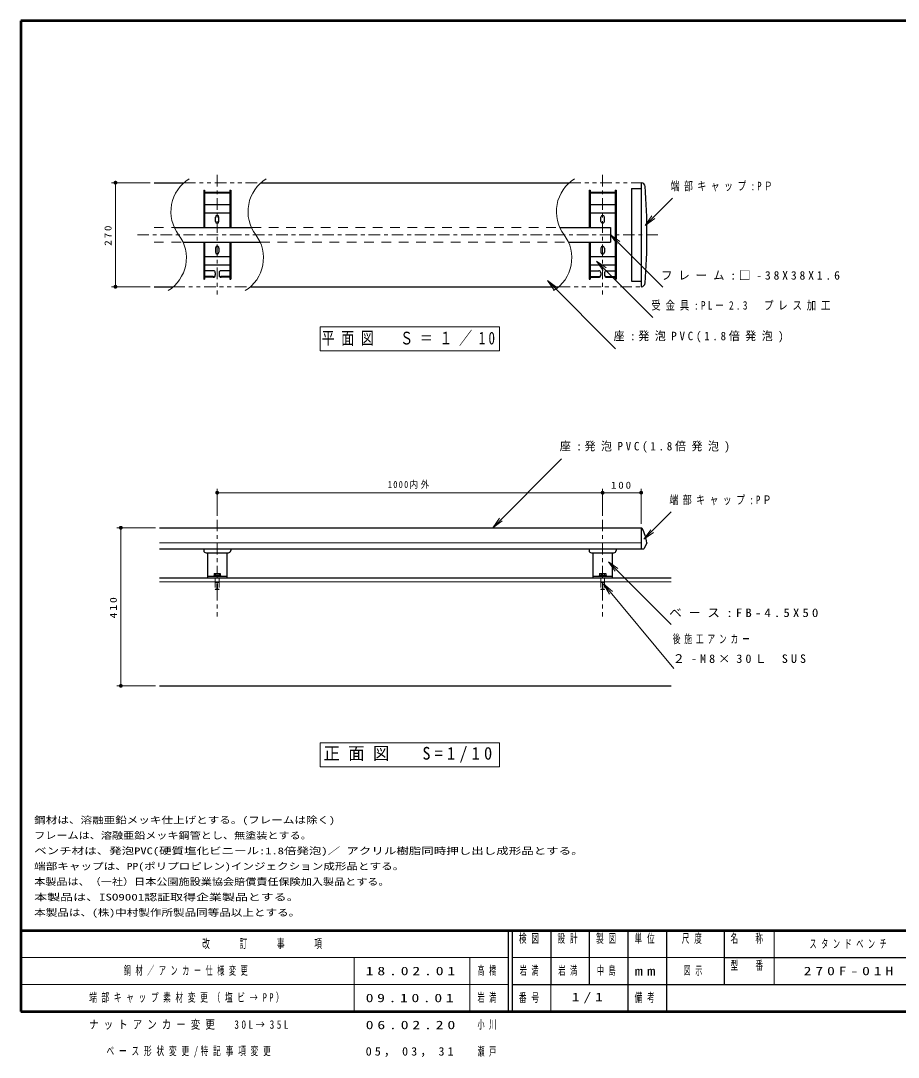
# Model space of a CAD drawing. Units: millimetres on the paper, scale 1:10. Extents: x -365 to 12, y -38 to 257.
# Drawn here: x -365 to -137.3, y -11.9 to 257 of the extents above; entities that cross this region are included whole.
import ezdxf
from ezdxf.enums import TextEntityAlignment as Align

# ---------------------------------------------------------------- set-up
doc = ezdxf.new("R2010")
doc.units = ezdxf.units.MM
for name, pattern in [('USER1', [4.5, 2.5, -2]), ('USER2', [6, 3, -1, 1, -1]), ('USER3', [8, 3, -1, 1, -1, 1, -1])]:
    doc.linetypes.add(name, pattern=pattern)
doc.layers.add('LY_1', color=7, linetype='Continuous', lineweight=25)
doc.layers.add('LY_2', color=7, linetype='Continuous', lineweight=13)
doc.styles.add('ＭＳ ゴシック', font='')
doc.styles.get('ＭＳ ゴシック').set_extended_font_data('MS Gothic')

# ---------------------------------------------------------------- blocks, each defined once
blk = doc.blocks.new('open_arrow')
at = {"color": 0, "linetype": 'Continuous', "lineweight": -2}
blk.add_lwpolyline([(7.5, 1.25), (0, 0), (7.5, -1.25)], dxfattribs=at)
blk = doc.blocks.new('filled_dot')
at = {"color": 0, "linetype": 'Continuous', "lineweight": -2, "const_width": 1.25}
blk.add_lwpolyline([(-0.625, 0, 1), (0.625, 0, 1)], format="xyb", close=True, dxfattribs=at)

msp = doc.modelspace()

# ---------------------------------------------------------------- linework, layer by layer
at = {"layer": 'LY_1', "linetype": 'USER2', "lineweight": 13}
for p, q in [((-314.032, 216.987), (-314.032, 185.987)), ((-214.032, 216.987), (-214.032, 185.987)), ((-334.74, 201.487), (-199.414, 201.487)), ((-314.032, 127.579), (-314.032, 102.479)), ((-214.032, 127.579), (-214.032, 102.479))]:
    msp.add_line(p, q, dxfattribs=at)
at = {"layer": 'LY_1', "lineweight": 13}
for p, q in [((-331.417, 214.987), (-341.417, 214.987)), ((-340.417, 187.987), (-340.417, 214.987)), ((-202.999, 203.911), (-195.928, 210.982)), ((-212.032, 201.487), (-198.443, 187.898)), ((-215.623, 194.674), (-200.995, 180.045)), ((-228.357, 189.613), (-210.68, 171.935)), ((-331.417, 187.987), (-341.417, 187.987)), ((-240.782, 177.637), (-287.282, 177.637)), ((-287.282, 177.637), (-287.282, 171.337)), ((-240.782, 171.337), (-240.782, 177.637)), ((-287.282, 171.337), (-240.782, 171.337)), ((-242.547, 125.479), (-224.676, 143.35)), ((-314.032, 128.579), (-314.032, 135.579)), ((-314.032, 134.579), (-214.032, 134.579)), ((-214.032, 128.579), (-214.032, 135.579)), ((-214.032, 134.579), (-204.032, 134.579)), ((-204.032, 126.479), (-204.032, 135.579)), ((-203.323, 122.499), (-196.252, 129.57)), ((-330.032, 125.479), (-340.032, 125.479)), ((-339.032, 84.479), (-339.032, 125.479)), ((-329.032, 121.536), (-204.032, 121.536)), ((-212.52, 116.656), (-196.252, 100.388)), ((-329.032, 111.479), (-196.27, 111.479)), ((-213.782, 110.918), (-195.539, 89.007)), ((-330.032, 84.479), (-340.032, 84.479)), ((-240.782, 69.729), (-287.282, 69.729)), ((-287.282, 69.729), (-287.282, 63.429)), ((-240.782, 63.429), (-240.782, 69.729)), ((-287.282, 63.429), (-240.782, 63.429))]:
    msp.add_line(p, q, dxfattribs=at)
at = {"layer": 'LY_1'}
for p, q in [((-330.417, 214.987), (-322.646, 214.987)), ((-317.532, 213.037), (-317.302, 213.037)), ((-317.532, 213.037), (-317.532, 203.387)), ((-317.302, 213.037), (-317.302, 203.387)), ((-317.302, 212.51), (-310.762, 212.51)), ((-310.762, 213.037), (-310.532, 213.037)), ((-310.762, 213.037), (-310.762, 203.387)), ((-310.532, 213.037), (-310.532, 203.387)), ((-302.646, 214.987), (-222.646, 214.987)), ((-217.532, 213.037), (-217.302, 213.037)), ((-217.532, 213.037), (-217.532, 203.387)), ((-217.302, 213.037), (-217.302, 203.387)), ((-217.302, 212.51), (-210.762, 212.51)), ((-210.762, 213.037), (-210.532, 213.037)), ((-210.762, 213.037), (-210.762, 189.937)), ((-210.532, 213.037), (-210.532, 189.937)), ((-206.532, 213.487), (-206.532, 189.487)), ((-206.532, 213.487), (-204.032, 213.487)), ((-204.032, 214.987), (-204.032, 187.987)), ((-317.302, 212.347), (-310.762, 212.347)), ((-217.302, 212.347), (-210.762, 212.347)), ((-317.302, 209.306), (-310.762, 209.306)), ((-317.302, 207.164), (-310.762, 207.164)), ((-217.302, 209.306), (-210.762, 209.306)), ((-217.302, 207.164), (-210.762, 207.164)), ((-314.482, 204.937), (-314.482, 206.037)), ((-313.582, 204.937), (-313.582, 206.037)), ((-214.482, 204.937), (-214.482, 206.037)), ((-213.582, 204.937), (-213.582, 206.037)), ((-325.153, 203.387), (-305.153, 203.387)), ((-322.911, 199.587), (-302.911, 199.587)), ((-317.532, 199.587), (-317.532, 189.937)), ((-317.302, 199.587), (-317.302, 189.937)), ((-310.762, 199.587), (-310.762, 189.937)), ((-310.532, 199.587), (-310.532, 189.937)), ((-217.532, 199.587), (-217.532, 189.937)), ((-217.302, 199.587), (-217.302, 189.937)), ((-314.482, 198.037), (-314.482, 196.937)), ((-313.582, 198.037), (-313.582, 196.937)), ((-214.482, 198.037), (-214.482, 196.937)), ((-213.582, 198.037), (-213.582, 196.937)), ((-317.302, 195.809), (-310.762, 195.809)), ((-317.302, 193.667), (-310.762, 193.667)), ((-217.302, 195.809), (-210.762, 195.809)), ((-217.302, 193.667), (-210.762, 193.667)), ((-315.032, 192.147), (-317.302, 192.147)), ((-314.532, 191.647), (-314.532, 190.964)), ((-313.532, 191.647), (-313.532, 190.964)), ((-310.762, 192.147), (-313.032, 192.147)), ((-217.302, 192.147), (-215.032, 192.147)), ((-214.532, 191.647), (-214.532, 190.964)), ((-213.532, 191.647), (-213.532, 190.964)), ((-213.032, 192.147), (-210.762, 192.147)), ((-317.532, 189.937), (-317.302, 189.937)), ((-315.032, 190.627), (-317.302, 190.627)), ((-315.032, 190.464), (-317.302, 190.464)), ((-310.762, 190.627), (-313.032, 190.627)), ((-310.762, 190.464), (-313.032, 190.464)), ((-310.762, 189.937), (-310.532, 189.937)), ((-217.532, 189.937), (-217.302, 189.937)), ((-217.302, 190.627), (-215.032, 190.627)), ((-217.302, 190.464), (-215.032, 190.464)), ((-213.032, 190.627), (-210.762, 190.627)), ((-213.032, 190.464), (-210.762, 190.464)), ((-210.762, 189.937), (-210.532, 189.937)), ((-206.532, 189.487), (-204.032, 189.487)), ((-330.417, 187.987), (-325.417, 187.987)), ((-305.417, 187.987), (-225.417, 187.987)), ((-329.032, 125.479), (-204.032, 125.479)), ((-204.032, 125.479), (-204.032, 119.979)), ((-203.951, 125.379), (-204.032, 125.379)), ((-202.532, 121.579), (-203.276, 120.089)), ((-329.032, 119.979), (-204.032, 119.979)), ((-317.532, 119.979), (-317.532, 119.578)), ((-316.932, 118.978), (-311.132, 118.978)), ((-316.532, 118.979), (-316.532, 112.479)), ((-316.532, 118.979), (-311.532, 118.979)), ((-311.532, 118.979), (-311.532, 112.479)), ((-310.532, 119.979), (-310.532, 119.578)), ((-217.532, 119.979), (-217.532, 119.578)), ((-216.932, 118.978), (-211.132, 118.978)), ((-216.532, 118.979), (-216.532, 112.479)), ((-216.532, 118.979), (-211.532, 118.979)), ((-211.532, 118.979), (-211.532, 112.479)), ((-210.532, 119.979), (-210.532, 119.578)), ((-204.032, 119.979), (-203.455, 119.979)), ((-316.532, 112.929), (-311.532, 112.929)), ((-314.932, 113.089), (-313.132, 113.089)), ((-314.932, 113.089), (-314.932, 112.929)), ((-314.822, 113.639), (-313.242, 113.639)), ((-314.822, 113.639), (-314.822, 113.089)), ((-314.427, 113.639), (-314.427, 113.089)), ((-313.637, 113.639), (-313.637, 113.089)), ((-313.242, 113.639), (-313.242, 113.089)), ((-313.132, 113.089), (-313.132, 112.929)), ((-216.532, 112.929), (-211.532, 112.929)), ((-214.932, 113.089), (-213.132, 113.089)), ((-214.932, 113.089), (-214.932, 112.929)), ((-214.822, 113.639), (-213.242, 113.639)), ((-214.822, 113.639), (-214.822, 113.089)), ((-214.427, 113.639), (-214.427, 113.089)), ((-213.637, 113.639), (-213.637, 113.089)), ((-213.242, 113.639), (-213.242, 113.089)), ((-213.132, 113.089), (-213.132, 112.929)), ((-329.032, 112.479), (-196.27, 112.479)), ((-329.032, 84.479), (-196.27, 84.479))]:
    msp.add_line(p, q, dxfattribs=at)
at = {"layer": 'LY_1', "linetype": 'USER3', "lineweight": 13}
for p, q in [((-322.646, 214.987), (-302.646, 214.987)), ((-222.646, 214.987), (-204.032, 214.987)), ((-325.417, 187.987), (-305.417, 187.987)), ((-225.417, 187.987), (-204.032, 187.987)), ((-314.364, 111.279), (-313.699, 111.279)), ((-214.364, 111.279), (-213.699, 111.279))]:
    msp.add_line(p, q, dxfattribs=at)
at = {"layer": 'LY_1', "linetype": 'USER1', "lineweight": 13}
for p, q in [((-330.417, 203.387), (-325.153, 203.387)), ((-305.153, 203.387), (-225.153, 203.387)), ((-330.417, 199.587), (-322.911, 199.587)), ((-302.911, 199.587), (-222.911, 199.587))]:
    msp.add_line(p, q, dxfattribs=at)
at = {"layer": 'LY_1', "color": 4}
for p, q in [((-225.153, 203.387), (-212.032, 203.387)), ((-212.032, 203.387), (-212.032, 199.587)), ((-222.911, 199.587), (-212.032, 199.587))]:
    msp.add_line(p, q, dxfattribs=at)
at = {"layer": 'LY_1', "color": 2, "linetype": 'USER1', "lineweight": 13}
for p, q in [((-314.532, 112.479), (-314.532, 109.529)), ((-314.532, 112.479), (-313.532, 112.479)), ((-314.082, 110.979), (-313.982, 110.979)), ((-314.082, 110.979), (-314.082, 109.479)), ((-313.982, 110.979), (-313.982, 109.479)), ((-313.532, 112.479), (-313.532, 109.529)), ((-214.532, 112.479), (-214.532, 109.529)), ((-214.532, 112.479), (-213.532, 112.479)), ((-214.082, 110.979), (-213.982, 110.979)), ((-214.082, 110.979), (-214.082, 109.479)), ((-213.982, 110.979), (-213.982, 109.479)), ((-213.532, 112.479), (-213.532, 109.529)), ((-314.532, 109.529), (-314.082, 109.529)), ((-314.482, 109.479), (-314.532, 109.529)), ((-314.482, 109.479), (-314.082, 109.479)), ((-313.532, 109.529), (-313.982, 109.529)), ((-313.582, 109.479), (-313.982, 109.479)), ((-313.582, 109.479), (-313.532, 109.529)), ((-214.532, 109.529), (-214.082, 109.529)), ((-214.482, 109.479), (-214.532, 109.529)), ((-214.482, 109.479), (-214.082, 109.479)), ((-213.532, 109.529), (-213.982, 109.529)), ((-213.582, 109.479), (-213.982, 109.479)), ((-213.582, 109.479), (-213.532, 109.529))]:
    msp.add_line(p, q, dxfattribs=at)
at = {"layer": 'LY_1', "lineweight": 13}
for centre, start, end in [((-316.032, 207.487), 121.78832, 216.86986), ((-296.032, 207.487), 121.78832, 216.86986), ((-216.032, 207.487), 121.78832, 216.86986), ((-332.032, 195.487), 301.78831, 36.86991), ((-312.032, 195.487), 301.78831, 36.86991), ((-232.032, 195.487), 301.78831, 36.86991)]:
    msp.add_arc(centre, 10, start, end, dxfattribs=at)
at = {"layer": 'LY_1'}
for centre, radius, start, end in [((-204.032, 213.987), 1, 0, 90), ((-360.032, 201.487), 157.5, 355.41878, 4.58122), ((-314.032, 206.037), 0.45, 0, 180), ((-314.032, 204.937), 0.45, 180, 0), ((-214.032, 206.037), 0.45, 0, 180), ((-214.032, 204.937), 0.45, 180, 0.00001), ((-314.032, 198.037), 0.45, 359.99999, 180), ((-314.032, 196.937), 0.45, 180, 0), ((-214.032, 198.037), 0.45, 0, 180), ((-214.032, 196.937), 0.45, 180, 0.00001), ((-315.032, 191.647), 0.5, 0, 90), ((-315.032, 191.127), 0.5, 270, 0), ((-315.032, 190.964), 0.5, 270, 0), ((-313.032, 191.647), 0.5, 90, 180), ((-313.032, 191.127), 0.5, 180.00001, 270), ((-313.032, 190.964), 0.5, 180.00001, 270), ((-215.032, 191.647), 0.5, 0, 90), ((-215.032, 191.127), 0.5, 270, 0), ((-215.032, 190.964), 0.5, 270, 0), ((-213.032, 191.647), 0.5, 90, 180), ((-213.032, 191.127), 0.5, 180.00001, 270), ((-213.032, 190.964), 0.5, 180.00001, 270), ((-204.032, 188.987), 1, 270, 0), ((-203.951, 125.179), 0.2, 27.94346, 90), ((-214.376, 119.649), 12, 9.25276, 27.94346), ((-316.932, 119.578), 0.6, 179.99999, 270), ((-311.132, 119.578), 0.6, 270, 0), ((-216.932, 119.578), 0.6, 179.99999, 270), ((-211.132, 119.578), 0.6, 270, 0), ((-203.455, 120.179), 0.2, 270, 333.43521)]:
    msp.add_arc(centre, radius, start, end, dxfattribs=at)
at = {"layer": 'LY_2', "lineweight": 50}
for p, q in [((0, 257), (-365, 257)), ((-365, 257), (-365, 0)), ((-365, 21), (0, 21)), ((-365, 0), (0, 0))]:
    msp.add_line(p, q, dxfattribs=at)
at = {"layer": 'LY_2', "lineweight": 25}
for p, q in [((-238.5, 21), (-238.5, 0)), ((-237.5, 21), (-237.5, 0)), ((-227.5, 21), (-227.5, 7)), ((-217.5, 21), (-217.5, 7)), ((-207.5, 21), (-207.5, 0)), ((-197.5, 21), (-197.5, 7)), ((-182.5, 21), (-182.5, 7)), ((-182.5, 14), (-70, 14)), ((-237.5, 7), (0, 7)), ((-197.5, 7), (-197.5, 0))]:
    msp.add_line(p, q, dxfattribs=at)
at = {"layer": 'LY_2'}
for p, q in [((-169.5, 21), (-169.5, 7)), ((-365, 14), (-238.5, 14)), ((-278.5, 14), (-278.5, 0)), ((-248.5, 14), (-248.5, 0)), ((-237.5, 14), (-182.5, 14)), ((-365, 7), (-238.5, 7)), ((-227.5, 7), (-227.5, 0))]:
    msp.add_line(p, q, dxfattribs=at)

# ---------------------------------------------------------------- block references
at = {"layer": 'LY_1', "lineweight": 13, "xscale": 0.4, "yscale": 0.4}
for name, p, rotation in [('filled_dot', (-340.417, 214.987), 270), ('open_arrow', (-202.999, 203.911), 45), ('open_arrow', (-212.032, 201.487), 315), ('open_arrow', (-215.623, 194.674), 315), ('filled_dot', (-340.417, 187.987), 90), ('open_arrow', (-228.357, 189.613), 315), ('filled_dot', (-204.032, 134.579), 180), ('open_arrow', (-242.547, 125.479), 45), ('filled_dot', (-339.032, 125.479), 270), ('open_arrow', (-203.323, 122.499), 45), ('open_arrow', (-212.52, 116.656), 315), ('open_arrow', (-213.782, 110.918), 309.8), ('filled_dot', (-339.032, 84.479), 90)]:
    msp.add_blockref(name, p, dxfattribs=dict(at, rotation=rotation))
for p in [(-314.032, 134.579), (-214.032, 134.579)]:
    msp.add_blockref('filled_dot', p, dxfattribs=at)

# ---------------------------------------------------------------- texts
at = {"layer": 'LY_1', "style": 'ＭＳ ゴシック'}
for s, width, p in [('鋼材は、溶融亜鉛メッキ仕上げとする。(フレームは除く)', 1.25, (-361.502, 48.257)), ('フレームは、溶融亜鉛メッキ鋼管とし、無塗装とする。', 1.2, (-361.502, 44.257)), ('ベンチ材は、発泡PVC(硬質塩化ビニール:1.8倍発泡)／ アクリル樹脂同時押し出し成形品とする。', 1.35, (-361.502, 40.257)), ('端部キャップは、PP(ポリプロピレン)インジェクション成形品とする。', 1.25, (-361.502, 36.257)), ('本製品は、（一社）日本公園施設業協会賠償責任保険加入製品とする。', 1.2, (-361.502, 32.257)), ('本製品は、ISO9001認証取得企業製品とする。', 1.4, (-361.502, 28.257)), ('本製品は、(株)中村製作所製品同等品以上とする。', 1.25, (-361.502, 24.257))]:
    msp.add_text(s, height=1.76, dxfattribs=dict(at, width=width)).set_placement(p, align=Align.BOTTOM_LEFT)
for s, insert, char_height, attachment_point in [('\\T1.5;\\W0.75;端部キャップ:PＰ', (-196.382, 213.982), 2.199, 4), ('\\T1.5;フレーム:□-38X38X1.6', (-198.905, 190.898), 2.199, 4), ('\\T1.5;\\W0.8;受金具:PL－2.3\u3000プレス加工', (-201.406, 183.045), 2.199, 4), ('\\T1.51;\\W0.75;平面図\u3000Ｓ＝１／10', (-264.032, 174.487), 3.299, 5), ('\\T1.5;\\W0.95;座:発泡PVC(1.8倍発泡)', (-211.171, 174.935), 2.199, 4), ('\\T1.5;\\W0.95;座:発泡PVC(1.8倍発泡)', (-225.134, 146.35), 2.199, 4), ('\\T1.33;\\W0.85;1000内外', (-264.032, 135.579), 1.833, 8), ('\\T1.33;\\W1.15;100', (-209.032, 135.579), 1.833, 8), ('\\T1.5;\\W0.75;端部キャップ:PＰ', (-196.703, 132.57), 2.199, 4), ('\\T1.5;\\W1.1;ベ－ス:FB-4.5X50', (-196.778, 103.388), 2.199, 4), ('\\T1.5;\\W0.65;後施工アンカー', (-195.842, 96.507), 2.199, 4), ('\\T1.5;\\W1.05;２-M8×30Ｌ\\~SUS', (-195.842, 91.507), 2.199, 4), ('\\T1.5;\\W0.95;正面図\u3000S=1/10', (-264.032, 66.579), 3.299, 5), ('\\T1.64;\\W0.6;スタンドベンチ', (-149.75, 17.5), 2.199, 5), ('\\T1.64;\\W0.6;鋼材／アンカー仕様変更', (-338.25, 10.5), 2.199, 4), ('\\T1.5;\\W1.35;18.02.01', (-275.5, 10.5), 2.199, 4), ('\\T1.64;\\W0.6;高橋', (-246.5, 10.5), 2.199, 4), ('\\T1.64;\\W0.6;岩満', (-232.5, 10.5), 2.199, 5), ('\\T1.64;\\W0.6;岩満', (-222.5, 10.5), 2.199, 5), ('\\T1.64;\\W0.6;中島', (-212.5, 10.5), 2.199, 5), ('\\T1.64;\\W0.6;図示', (-190, 10.5), 2.199, 5), ('\\T1.5;\\W1.35;270F-01H', (-149.75, 10.5), 2.199, 5), ('\\T1.6;\\W0.65;端部キャップ素材変更（塩ビ→PP）', (-347.25, 3.5), 2.199, 4), ('\\T1.47;\\W1.35;09.10.01', (-275.5, 3.5), 2.199, 4), ('\\T1.64;\\W0.6;岩満', (-246.5, 3.5), 2.199, 4), ('\\T1.5;\\W1.35;1/1', (-217.5, 3.5), 2.199, 5), ('\\T1.53;\\W0.8;ナットアンカー変更\u300030L→35L', (-347.25, -3.5), 2.199, 4), ('\\T1.5;\\W1.35;06.02.20', (-275.5, -3.5), 2.199, 4), ('\\T1.64;\\W0.6;小川', (-246.5, -3.5), 2.199, 4), ('\\T1.62;\\W0.65;ベース形状変更/特記事項変更', (-342.75, -10.5), 2.199, 4), ('\\T1.5;\\W1.05;05，03，31', (-275.5, -10.5), 2.199, 4), ('\\T1.64;\\W0.6;瀬戸', (-246.5, -10.5), 2.199, 4)]:
    msp.add_mtext(s, dxfattribs=dict(at, insert=insert, char_height=char_height, attachment_point=attachment_point))
at = {"layer": 'LY_1', "char_height": 1.833, "attachment_point": 8, "rotation": 90, "style": 'ＭＳ ゴシック'}
for s, insert in [('\\T1.33;\\W1.15;270', (-341.417, 201.487)), ('\\T1.33;\\W1.2;410', (-340.032, 104.979))]:
    msp.add_mtext(s, dxfattribs=dict(at, insert=insert))
at = {"layer": 'LY_2', "color": 4, "char_height": 2.346, "style": 'ＭＳ ゴシック'}
for s, insert, attachment_point in [('\\T1.64;\\W0.6;改\u3000\u3000訂\u3000\u3000事\u3000\u3000項', (-301.75, 17.5), 5), ('\\T1.64;\\W0.6;検図', (-232.5, 20.167), 2), ('\\T1.64;\\W0.6;設計', (-222.5, 20.167), 2), ('\\T1.64;\\W0.6;製図', (-212.5, 20.167), 2), ('\\T1.64;\\W0.6;単位', (-202.5, 20.167), 2), ('\\T1.64;\\W0.6;尺度', (-190.25, 20.167), 2), ('\\T1.64;\\W0.6;名\u3000称', (-176, 20.167), 2), ('\\T1.64;\\W0.6;型\u3000番', (-176, 13.167), 2), ('\\T1.5;\\W1.35;mm', (-202.5, 10.5), 5), ('\\T1.64;\\W0.6;番号', (-232.5, 3.5), 5), ('\\T1.64;\\W0.6;備考', (-202.5, 3.5), 5)]:
    msp.add_mtext(s, dxfattribs=dict(at, insert=insert, attachment_point=attachment_point))

doc.saveas('drawing.dxf')
